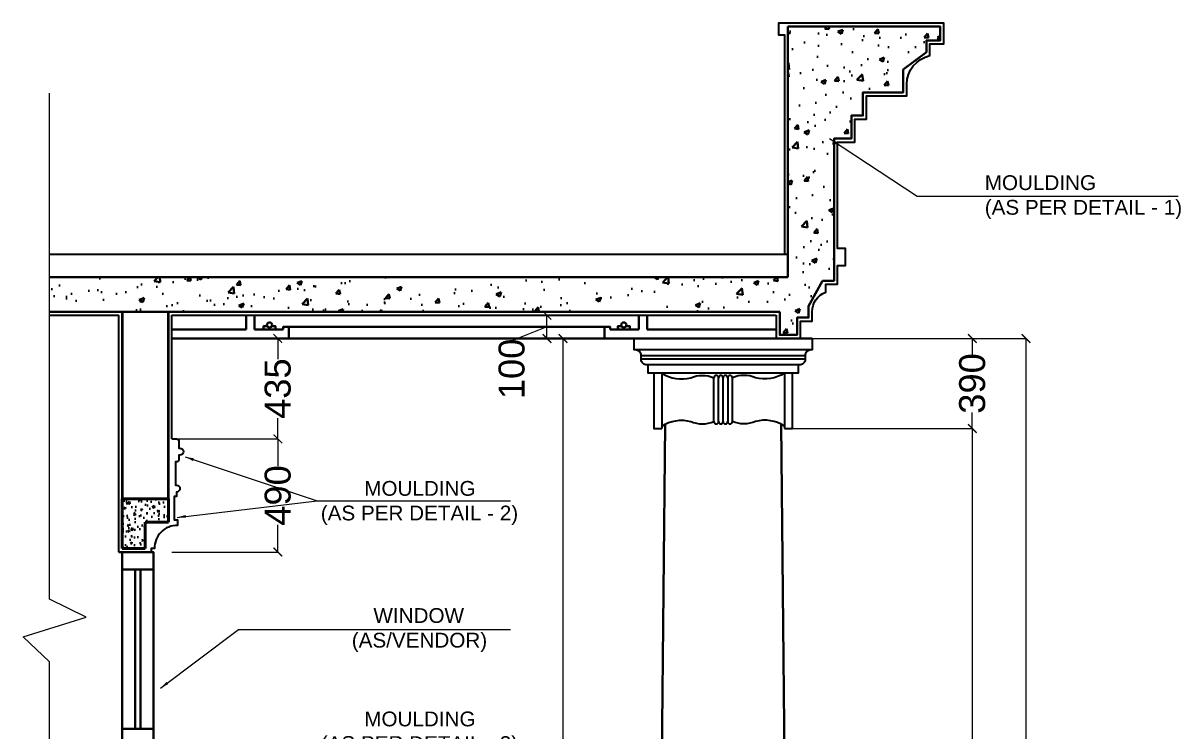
# Model space of a CAD drawing. Header units: millimetres. Extents: x 5013594 to 5375074, y 0 to 4404937.
# Drawn here: x 5347098 to 5352110, y 3780757 to 3783821 of the extents above; entities that cross this region are included whole.
import ezdxf

# ---------------------------------------------------------------- set-up
doc = ezdxf.new("R2010")
doc.units = ezdxf.units.MM
doc.header["$LTSCALE"] = 500
doc.header["$MEASUREMENT"] = 0
doc.header["$PDMODE"] = 34
for name, color, linetype, lineweight in [('COLUMN', 4, 'Continuous', 40), ('EL-Walls', 5, 'Continuous', 30), ('STONE', 42, 'Continuous', 5), ('WALL', 7, 'Continuous', 35)]:
    doc.layers.add(name, color=color, linetype=linetype, lineweight=lineweight)
doc.layers.add('Finish', color=6, linetype='Continuous')
doc.layers.add('Moulding-1', color=252, linetype='Continuous')
doc.styles.get("Standard").update_dxf_attribs({"font": 'arial.ttf'})
doc.dimstyles.new('MA S', dxfattribs={"dimscale": 75, "dimtxt": 1.5, "dimasz": 0.5, "dimexe": 0, "dimexo": 0, "dimgap": 0.5, "dimtad": 0, "dimdec": 0, "dimrnd": 5, "dimzin": 0, "dimdsep": 46, "dimtxsty": 'Standard', "dimblk": 'ARCHTICK', "dimcen": 1, "dimclrd": 7, "dimclre": 7, "dimclrt": 6, "dimadec": 0, "dimazin": 0, "dimtfac": 1, "dimtdec": 0, "dimtofl": 0, "dimtmove": 2, "dimatfit": 3, "dimfxl": 0, "dimtolj": 1, "dimtzin": 0, "dimlwd": 15, "dimlwe": 15, "dimarcsym": 0})

# ---------------------------------------------------------------- blocks, each defined once
blk = doc.blocks.new('_ArchTick')
at = {"color": 0, "linetype": 'ByBlock', "const_width": 0.15}
blk.add_lwpolyline([(-0.5, -0.5), (0.5, 0.5)], dxfattribs=at)
blk = doc.blocks.new('*D137')
at = {"color": 7, "lineweight": 15, "transparency": 16777216}
for p, q in [((5350428.2, 3782065.9), (5351206.8, 3782065.9)), ((5351206.8, 3782065.9), (5351206.8, 3780699.2)), ((5351206.8, 3777285.9), (5351206.8, 3780356.9)), ((5350428.2, 3777285.9), (5351206.8, 3777285.9))]:
    blk.add_line(p, q, dxfattribs=at)
at = {"layer": 'Defpoints', "color": 0, "transparency": 16777216}
for p in [(5350428.2, 3782065.9), (5351206.8, 3782065.9), (5350428.2, 3777285.9)]:
    blk.add_point(p, dxfattribs=at)
at = {"color": 7, "lineweight": 15, "transparency": 16777216, "xscale": 37.5, "yscale": 37.5, "zscale": 37.5}
for p, rotation in [((5351206.8, 3782065.9), 90), ((5351206.8, 3777285.9), 270)]:
    blk.add_blockref('_ArchTick', p, dxfattribs=dict(at, rotation=rotation))
at = {"color": 6, "lineweight": 15, "transparency": 16777216, "insert": (5351206.8, 3780528), "char_height": 112.5, "attachment_point": 5, "rotation": 90}
blk.add_mtext('\\A1;4780', dxfattribs=at)
blk = doc.blocks.new('*D138')
at = {"color": 7, "lineweight": 15, "transparency": 16777216}
for p, q in [((5350497.2, 3782455.9), (5351206.8, 3782455.9)), ((5351206.8, 3782455.9), (5351206.8, 3782386.1)), ((5351206.8, 3782065.9), (5351206.8, 3782135.7)), ((5350428.2, 3782065.9), (5351206.8, 3782065.9))]:
    blk.add_line(p, q, dxfattribs=at)
at = {"layer": 'Defpoints', "color": 0, "transparency": 16777216}
for p in [(5350497.2, 3782455.9), (5351206.8, 3782455.9), (5350428.2, 3782065.9)]:
    blk.add_point(p, dxfattribs=at)
at = {"color": 7, "lineweight": 15, "transparency": 16777216, "xscale": 37.5, "yscale": 37.5, "zscale": 37.5}
for p, rotation in [((5351206.8, 3782455.9), 90), ((5351206.8, 3782065.9), 270)]:
    blk.add_blockref('_ArchTick', p, dxfattribs=dict(at, rotation=rotation))
at = {"color": 6, "lineweight": 15, "transparency": 16777216, "insert": (5351206.8, 3782260.9), "char_height": 112.5, "attachment_point": 5, "rotation": 90}
blk.add_mtext('\\A1;390', dxfattribs=at)
blk = doc.blocks.new('*D141')
at = {"color": 7, "lineweight": 15, "transparency": 16777216}
for p, q in [((5349434.7, 3782455.9), (5349434.7, 3782455.9)), ((5349434.7, 3782455.9), (5349434.7, 3780388.9)), ((5349434.7, 3776920.9), (5349434.7, 3780049.8)), ((5349434.7, 3776920.9), (5349434.7, 3776920.9))]:
    blk.add_line(p, q, dxfattribs=at)
at = {"layer": 'Defpoints', "color": 0, "transparency": 16777216}
for p in [(5349434.7, 3782455.9), (5349434.7, 3776920.9), (5349434.7, 3776920.9)]:
    blk.add_point(p, dxfattribs=at)
at = {"color": 7, "lineweight": 15, "transparency": 16777216, "xscale": 37.5, "yscale": 37.5, "zscale": 37.5}
for p, rotation in [((5349434.7, 3782455.9), 90), ((5349434.7, 3776920.9), 270)]:
    blk.add_blockref('_ArchTick', p, dxfattribs=dict(at, rotation=rotation))
at = {"color": 6, "lineweight": 15, "transparency": 16777216, "insert": (5349434.7, 3780219.4), "char_height": 112.5, "attachment_point": 5, "rotation": 90}
blk.add_mtext('\\A1;5535', dxfattribs=at)
blk = doc.blocks.new('*D142')
at = {"color": 7, "lineweight": 15, "transparency": 16777216}
for p, q in [((5349441.5, 3782555.9), (5349365.5, 3782555.9)), ((5349365.5, 3782455.9), (5349365.5, 3782555.9)), ((5349365.5, 3782505.9), (5349212.9, 3782446)), ((5349405.7, 3782455.9), (5349365.5, 3782455.9)), ((5349212.9, 3782446), (5349212.9, 3782443.7))]:
    blk.add_line(p, q, dxfattribs=at)
at = {"layer": 'Defpoints', "color": 0, "transparency": 16777216}
for p in [(5349365.5, 3782555.9), (5349441.5, 3782555.9), (5349405.7, 3782455.9)]:
    blk.add_point(p, dxfattribs=at)
at = {"color": 7, "lineweight": 15, "transparency": 16777216, "xscale": 37.5, "yscale": 37.5, "zscale": 37.5}
for p, rotation in [((5349365.5, 3782555.9), 90), ((5349365.5, 3782455.9), 270)]:
    blk.add_blockref('_ArchTick', p, dxfattribs=dict(at, rotation=rotation))
at = {"color": 6, "lineweight": 15, "transparency": 16777216, "insert": (5349212.9, 3782323.8), "char_height": 112.5, "attachment_point": 5, "rotation": 90}
blk.add_mtext('\\A1;100', dxfattribs=at)
blk = doc.blocks.new('*D143')
at = {"color": 7, "lineweight": 15, "transparency": 16777216}
for p, q in [((5351206.8, 3782455.9), (5351439.2, 3782455.9)), ((5351439.2, 3782455.9), (5351439.2, 3779857.9)), ((5351439.2, 3776920.9), (5351439.2, 3779518.9)), ((5351243.7, 3776920.9), (5351439.2, 3776920.9))]:
    blk.add_line(p, q, dxfattribs=at)
at = {"layer": 'Defpoints', "color": 0, "transparency": 16777216}
for p in [(5351206.8, 3782455.9), (5351439.2, 3782455.9), (5351243.7, 3776920.9)]:
    blk.add_point(p, dxfattribs=at)
at = {"color": 7, "lineweight": 15, "transparency": 16777216, "xscale": 37.5, "yscale": 37.5, "zscale": 37.5}
for p, rotation in [((5351439.2, 3782455.9), 90), ((5351439.2, 3776920.9), 270)]:
    blk.add_blockref('_ArchTick', p, dxfattribs=dict(at, rotation=rotation))
at = {"color": 6, "lineweight": 15, "transparency": 16777216, "insert": (5351439.2, 3779688.4), "char_height": 112.5, "attachment_point": 5, "rotation": 90}
blk.add_mtext('\\A1;5535', dxfattribs=at)
blk = doc.blocks.new('*D144')
at = {"color": 7, "lineweight": 15, "transparency": 16777216}
for p, q in [((5347751.7, 3782020.9), (5348200.3, 3782020.9)), ((5348200.3, 3782020.9), (5348200.3, 3781903.4)), ((5348200.3, 3781530.9), (5348200.3, 3781648.4)), ((5347741.7, 3781530.9), (5348200.3, 3781530.9))]:
    blk.add_line(p, q, dxfattribs=at)
at = {"layer": 'Defpoints', "color": 0, "transparency": 16777216}
for p in [(5347751.7, 3782020.9), (5348200.3, 3782020.9), (5347741.7, 3781530.9)]:
    blk.add_point(p, dxfattribs=at)
at = {"color": 7, "lineweight": 15, "transparency": 16777216, "xscale": 37.5, "yscale": 37.5, "zscale": 37.5}
for p, rotation in [((5348200.3, 3782020.9), 90), ((5348200.3, 3781530.9), 270)]:
    blk.add_blockref('_ArchTick', p, dxfattribs=dict(at, rotation=rotation))
at = {"color": 6, "lineweight": 15, "transparency": 16777216, "insert": (5348200.3, 3781775.9), "char_height": 112.5, "attachment_point": 5, "rotation": 90}
blk.add_mtext('\\A1;490', dxfattribs=at)
blk = doc.blocks.new('*D145')
at = {"color": 7, "lineweight": 15, "transparency": 16777216}
for p, q in [((5347801.7, 3782455.9), (5348200.3, 3782455.9)), ((5348200.3, 3782455.9), (5348200.3, 3782366.5)), ((5348200.3, 3782020.9), (5348200.3, 3782110.3)), ((5347801.7, 3782020.9), (5348200.3, 3782020.9))]:
    blk.add_line(p, q, dxfattribs=at)
at = {"layer": 'Defpoints', "color": 0, "transparency": 16777216}
for p in [(5347801.7, 3782455.9), (5348200.3, 3782455.9), (5347801.7, 3782020.9)]:
    blk.add_point(p, dxfattribs=at)
at = {"color": 7, "lineweight": 15, "transparency": 16777216, "xscale": 37.5, "yscale": 37.5, "zscale": 37.5}
for p, rotation in [((5348200.3, 3782455.9), 90), ((5348200.3, 3782020.9), 270)]:
    blk.add_blockref('_ArchTick', p, dxfattribs=dict(at, rotation=rotation))
at = {"color": 6, "lineweight": 15, "transparency": 16777216, "insert": (5348200.3, 3782238.4), "char_height": 112.5, "attachment_point": 5, "rotation": 90}
blk.add_mtext('\\A1;435', dxfattribs=at)

msp = doc.modelspace()

# ---------------------------------------------------------------- hatches: boundary and pattern name
at = {"layer": 'STONE', "lineweight": 30}
h = msp.add_hatch(dxfattribs=at)
h.set_pattern_fill('AR-CONC', color=250, scale=30)
h.set_pattern_definition([(50, (4762265.61, 4193377.9), (215.178055, -18.82564), [22.5, -247.5]), (355, (4762265.61, 4193377.9), (-41.6254, 225.65764), [18, -198]), (100.451444, (4762283.55, 4193376.33), (173.552654, 206.832), [19.12206, -210.342634]), (46.1842, (4762265.61, 4193437.9), (320.1724, -49.65578), [33.75, -371.25]), (96.635635, (4762292.3, 4193433.76), (280.39858, 292.23558), [28.6831, -315.51413]), (351.184164, (4762265.6, 4193437.9), (280.39858, 292.23558), [27, -297]), (21, (4762295.61, 4193422.9), (179.072116, -120.785667), [22.5, -247.5]), (326, (4762295.61, 4193422.9), (72.9946, 217.545014), [18, -198]), (71.451445, (4762310.54, 4193412.83), (252.066713, 96.759346), [19.12206, -210.342634]), (37.5, (4762265.614, 4193377.895), (3.647957, 99.868156), [0, -195.6, 0, -201, 0, -198.75]), (7.5, (4762265.61, 4193377.9), (78.920861, 118.323514), [0, -114.6, 0, -191.1, 0, -75.75]), (327.5, (4762198.714, 4193377.895), (160.146731, -6.7664615), [0, -75, 0, -234, 0, -310.5]), (317.5, (4762168.71, 4193377.9), (174.95585, 30.031495), [0, -97.5, 0, -155.4, 0, -220.5])])
h.paths.add_polyline_path([(5350608.2, 3783320.9), (5350683.2, 3783320.9), (5350683.2, 3783420.9), (5350733.2, 3783420.9), (5350733.2, 3783520.9), (5350908.2, 3783520.9), (5350908.2, 3783620.9), (5351008.2, 3783695.9), (5351008.2, 3783745.9), (5351068.2, 3783745.9), (5351068.2, 3783805.9), (5350408.2, 3783805.9), (5350408.2, 3782720.9), (5347211.7, 3782720.9), (5347211.7, 3782570.9), (5350373.2, 3782570.9), (5350373.2, 3782470.9), (5350448.2, 3782470.9), (5350448.2, 3782545.9), (5350498.2, 3782545.9), (5350498.2, 3782595.9), (5350558.2, 3782705.9), (5350608.2, 3782705.9), (5350608.2, 3782785.9), (5350643.2, 3782785.9), (5350643.2, 3782830.9), (5350608.2, 3782830.9)])
h = msp.add_hatch(dxfattribs=at)
h.set_pattern_fill('AR-CONC', color=250, scale=10)
h.set_pattern_definition([(50, (5347576.695, 3781493.403), (71.726, -6.275), [7.5, -82.5]), (355, (5347576.695, 3781493.4), (-13.875, 75.22), [6, -66]), (100.451, (5347582.67, 3781492.88), (57.851, 68.944), [6.374, -70.114]), (46.184, (5347576.695, 3781513.4), (106.724, -16.552), [11.25, -123.75]), (96.636, (5347585.59, 3781512.02), (93.466, 97.41), [9.56, -105.17]), (351.184, (5347576.7, 3781513.4), (93.466, 97.41), [9, -99]), (21, (5347586.695, 3781508.403), (59.691, -40.262), [7.5, -82.5]), (326, (5347586.695, 3781508.4), (24.332, 72.515), [6, -66]), (71.451, (5347591.67, 3781505.05), (84.022, 32.253), [6.374, -70.114]), (37.5, (5347576.695, 3781493.403), (1.216, 33.2894), [0, -65.2, 0, -67, 0, -66.25]), (7.5, (5347576.695, 3781493.403), (26.307, 39.441), [0, -38.2, 0, -63.7, 0, -25.25]), (327.5, (5347554.395, 3781493.403), (53.3822, -2.2555), [0, -25, 0, -78, 0, -103.5]), (317.5, (5347544.395, 3781493.403), (58.3186, 10.0105), [0, -32.5, 0, -51.8, 0, -73.5])])
h.paths.add_polyline_path([(5347626.7, 3781660.9), (5347726.7, 3781660.9), (5347726.7, 3781760.9), (5347526.7, 3781760.9), (5347526.7, 3781545.9), (5347626.7, 3781545.9)])

# ---------------------------------------------------------------- linework, layer by layer
at = {"color": 5, "lineweight": 30}
for p, q in [((5348062.8, 3782493.9), (5348062.8, 3782555.9)), ((5348099.8, 3782493.9), (5348099.8, 3782555.9)), ((5349762.8, 3782493.9), (5349762.8, 3782555.9)), ((5349799.8, 3782493.9), (5349799.8, 3782555.9)), ((5348062.8, 3782493.9), (5347741.7, 3782493.9)), ((5348247.8, 3782455.9), (5347741.7, 3782455.9)), ((5348099.8, 3782493.9), (5348222.8, 3782493.9)), ((5349614.8, 3782455.9), (5350358.2, 3782455.9)), ((5349762.8, 3782493.9), (5349639.8, 3782493.9)), ((5349799.8, 3782493.9), (5350358.2, 3782493.9))]:
    msp.add_line(p, q, dxfattribs=at)
at = {"color": 22, "lineweight": 30}
for p, q in [((5349614.8, 3782505.9), (5348247.8, 3782505.9)), ((5349614.8, 3782455.9), (5348247.8, 3782455.9)), ((5347526.7, 3781455.9), (5347526.7, 3780765.9)), ((5347582.8, 3780765.9), (5347582.8, 3781455.9)), ((5347605.9, 3780765.9), (5347605.9, 3781455.9)), ((5347661.7, 3780765.9), (5347661.7, 3781455.9))]:
    msp.add_line(p, q, dxfattribs=at)
at = {"lineweight": 30}
msp.add_line((5347526.7, 3781530.9), (5347511.7, 3781530.9), dxfattribs=at)
at = {"color": 1, "lineweight": 30}
msp.add_line((5347526.7, 3781530.9), (5347661.7, 3781530.9), dxfattribs=at)
at = {"lineweight": 5}
msp.add_lwpolyline([(5347211.7, 3775714.6), (5347211.7, 3781056.1), (5347097.8, 3781163.5), (5347370.1, 3781248.7), (5347211.7, 3781327.4), (5347211.7, 3783517.8)], dxfattribs=at)
at = {"color": 22, "lineweight": 30}
for points in [[(5348174.4, 3782509.1), (5348190.1, 3782509.1), (5348190.1, 3782493.9), (5348139, 3782493.9), (5348139, 3782509.1), (5348154.7, 3782509.1)], [(5349688.2, 3782509.1), (5349672.4, 3782509.1), (5349672.4, 3782493.9), (5349723.6, 3782493.9), (5349723.6, 3782509.1), (5349707.9, 3782509.1)]]:
    msp.add_lwpolyline(points, dxfattribs=at)
at = {"color": 5, "lineweight": 30}
for points in [[(5348222.8, 3782493.9), (5348222.8, 3782505.9), (5348247.8, 3782505.9), (5348247.8, 3782455.9), (5348247.8, 3782455.9)], [(5349639.8, 3782493.9), (5349639.8, 3782505.9), (5349614.8, 3782505.9), (5349614.8, 3782455.9), (5349614.8, 3782455.9)]]:
    msp.add_lwpolyline(points, dxfattribs=at)
at = {"color": 22, "lineweight": 30}
for points in [[(5347661.7, 3781455.9), (5347526.7, 3781455.9), (5347526.7, 3781530.9), (5347661.7, 3781530.9)], [(5347661.7, 3780715.9), (5347526.7, 3780715.9), (5347526.7, 3780765.9), (5347661.7, 3780765.9)]]:
    msp.add_lwpolyline(points, close=True, dxfattribs=at)
for centre in [(5348164.5, 3782514.2), (5349698, 3782514.2)]:
    msp.add_circle(centre, 11.1, dxfattribs=at)
at = {"layer": 'COLUMN', "lineweight": 30}
for p, q in [((5350408.2, 3782720.9), (5350408.2, 3783805.9)), ((5350908.2, 3783620.9), (5351008.2, 3783695.9)), ((5350408.2, 3782720.9), (5347211.7, 3782720.9)), ((5350498.2, 3782595.9), (5350558.2, 3782705.9))]:
    msp.add_line(p, q, dxfattribs=at)
at = {"layer": 'COLUMN'}
for p, q in [((5347526.7, 3781760.9, 4590.2), (5347526.7, 3781545.9, 4590.2)), ((5347726.7, 3781760.9, 4590.2), (5347526.7, 3781760.9, 4590.2)), ((5347726.7, 3781660.9, 4590.2), (5347726.7, 3781760.9, 4590.2)), ((5347626.7, 3781660.9, 4590.2), (5347626.7, 3781545.9, 4590.2)), ((5347626.7, 3781660.9, 4590.2), (5347726.7, 3781660.9, 4590.2)), ((5347526.7, 3781545.9, 4590.2), (5347626.7, 3781545.9, 4590.2))]:
    msp.add_line(p, q, dxfattribs=at)
at = {"layer": 'COLUMN', "lineweight": 30}
for points in [[(5350408.2, 3783805.9), (5351068.2, 3783805.9), (5351068.2, 3783745.9), (5351008.2, 3783745.9), (5351008.2, 3783695.9)], [(5350908.2, 3783620.9), (5350908.2, 3783520.9), (5350733.2, 3783520.9), (5350733.2, 3783420.9), (5350683.2, 3783420.9), (5350683.2, 3783320.9), (5350608.2, 3783320.9), (5350608.2, 3782830.9), (5350608.3, 3782830.9), (5350608.3, 3782785.9), (5350608.2, 3782785.9), (5350608.2, 3782705.9), (5350558.2, 3782705.9)], [(5347211.7, 3782570.9), (5350373.2, 3782570.9)], [(5350498.2, 3782595.9), (5350498.2, 3782545.9), (5350448.2, 3782545.9), (5350448.2, 3782470.9), (5350373.2, 3782470.9), (5350373.2, 3782570.9)]]:
    msp.add_lwpolyline(points, dxfattribs=at)
at = {"layer": 'EL-Walls', "color": 6, "lineweight": 30}
for p, q in [((5350513.2, 3782455.9), (5349759.2, 3782455.9)), ((5349828.2, 3777285.9), (5349877.3, 3782084.4)), ((5350428.2, 3777285.9), (5350379.1, 3782084.4))]:
    msp.add_line(p, q, dxfattribs=at)
at = {"layer": 'EL-Walls', "color": 6, "lineweight": 25}
for p, q in [((5349863.2, 3782305.9), (5349863.2, 3782065.9)), ((5350393.2, 3782305.9), (5350393.2, 3782065.9)), ((5350088.2, 3782095.9), (5350088.2, 3782285.9)), ((5350108.2, 3782095.9), (5350108.2, 3782285.9)), ((5350128.2, 3782095.9), (5350128.2, 3782285.9)), ((5350148.2, 3782285.9), (5350148.2, 3782095.9)), ((5350168.2, 3782095.9), (5350168.2, 3782285.9))]:
    msp.add_line(p, q, dxfattribs=at)
for points in [[(5350513.2, 3782455.9), (5350513.2, 3782405.9), (5350508.2, 3782405.9, 0.414214), (5350483.2, 3782380.9), (5350483.2, 3782365.9, -0.414214), (5350458.2, 3782340.9), (5350453.2, 3782340.9), (5350453.2, 3782305.9), (5349803.2, 3782305.9), (5349803.2, 3782340.9), (5349798.2, 3782340.9, -0.414214), (5349773.2, 3782365.9), (5349773.2, 3782380.9, 0.414214), (5349748.2, 3782405.9), (5349743.2, 3782405.9), (5349743.2, 3782455.9), (5350513.2, 3782455.9)], [(5349863.2, 3782305.9, 0.221663), (5349988.2, 3782285.9, -0.2), (5350088.2, 3782285.9)], [(5350393.2, 3782305.9, -0.221663), (5350268.2, 3782285.9, 0.2), (5350168.2, 3782285.9)], [(5349863.2, 3782075.9, -0.221663), (5349988.2, 3782095.9, 0.2), (5350088.2, 3782095.9)], [(5350393.2, 3782075.9, 0.221663), (5350268.2, 3782095.9, -0.2), (5350168.2, 3782095.9)]]:
    msp.add_lwpolyline(points, format="xyb", dxfattribs=at)
for points in [[(5349863.2, 3782305.9), (5349828.2, 3782305.9), (5349828.2, 3782065.9), (5349863.2, 3782065.9)], [(5350393.2, 3782065.9), (5350428.2, 3782065.9), (5350428.2, 3782305.9), (5350393.2, 3782305.9)]]:
    msp.add_lwpolyline(points, dxfattribs=at)
for centre, start, end in [((5350098.2, 3782285.9), 0, 180), ((5350118.2, 3782285.9), 0, 180), ((5350138.2, 3782285.9), 0, 180), ((5350158.2, 3782285.9), 0, 180), ((5350098.2, 3782095.9), 180, 0), ((5350118.2, 3782095.9), 180, 0), ((5350138.2, 3782095.9), 180, 0), ((5350158.2, 3782095.9), 180, 0)]:
    msp.add_arc(centre, 10, start, end, dxfattribs=at)
at = {"layer": 'Finish'}
for p, q in [((5347211.7, 3782820.9), (5350408.2, 3782820.9)), ((5347511.7, 3781530.9, 4590.2), (5347511.7, 3782555.9, 4590.2)), ((5347741.7, 3782020.9, 4590.2), (5347741.7, 3782555.9, 4590.2))]:
    msp.add_line(p, q, dxfattribs=at)
for points in [[(5350463.2, 3782455.9), (5350463.2, 3782530.9), (5350513.2, 3782530.9), (5350513.2, 3782570.9, -0.312733), (5350573.2, 3782655.9), (5350573.2, 3782690.9), (5350623.2, 3782690.9), (5350623.2, 3782770.9), (5350658.2, 3782770.9), (5350658.2, 3782845.9), (5350623.2, 3782845.9), (5350623.2, 3783305.9), (5350698.2, 3783305.9), (5350698.2, 3783405.9), (5350748.2, 3783405.9), (5350748.2, 3783505.9), (5350923.2, 3783505.9), (5350923.2, 3783555.9, -0.347492), (5351023.2, 3783680.9), (5351023.2, 3783730.9), (5351083.2, 3783730.9), (5351083.2, 3783820.9), (5350368.2, 3783820.9), (5350368.2, 3783770.9), (5350393.2, 3783770.9), (5350393.2, 3782820.9)], [(5347741.7, 3782020.9), (5347761.7, 3782020.9, -0.414214), (5347771.7, 3782010.9), (5347771.7, 3781980.9), (5347776.7, 3781980.9, -1), (5347776.7, 3781950.9), (5347771.7, 3781950.9), (5347771.7, 3781930.9, -0.414214), (5347761.7, 3781920.9), (5347756.7, 3781920.9), (5347756.7, 3781820.9), (5347761.7, 3781820.9, -1), (5347761.7, 3781790.9), (5347761.7, 3781770.9), (5347751.7, 3781770.9), (5347751.7, 3781670.9), (5347766.7, 3781670.9), (5347766.7, 3781645.9, 0.435626), (5347666.7, 3781545.9), (5347651.7, 3781545.9), (5347651.7, 3781530.9), (5347511.7, 3781530.9)]]:
    msp.add_lwpolyline(points, format="xyb", dxfattribs=at)
for points in [[(5347211.7, 3782555.9), (5347511.7, 3782555.9)], [(5347741.7, 3782555.9), (5350358.2, 3782555.9)], [(5350358.2, 3782555.9), (5350358.2, 3782455.9), (5350463.2, 3782455.9)], [(5347766.7, 3781645.9), (5347766.7, 3781645.9)]]:
    msp.add_lwpolyline(points, dxfattribs=at)
at = {"layer": 'Moulding-1'}
for p, q in [((5350508.2, 3782405.9, 0), (5349748.2, 3782405.9, 0)), ((5350483.2, 3782380.9), (5349773.2, 3782380.9, 0)), ((5350483.2, 3782365.9), (5349773.2, 3782365.9, 0)), ((5350453.2, 3782340.9), (5349803.2, 3782340.9, 0))]:
    msp.add_line(p, q, dxfattribs=at)
at = {"layer": 'WALL'}
for p, q in [((5347526.7, 3782570.9, 4590.2), (5347526.7, 3781760.9, 4590.2)), ((5347726.7, 3781760.9, 4590.2), (5347726.7, 3782570.9, 4590.2))]:
    msp.add_line(p, q, dxfattribs=at)

# ---------------------------------------------------------------- texts
at = {"color": 5, "lineweight": 30, "char_height": 64, "attachment_point": 1}
for s, insert in [('MOULDING\\P(AS PER DETAIL - 1)', (5351260.8, 3783162.3)), ('\\pi608.59;MOULDING\\P\\pi420.45;(AS PER DETAIL - 2)', (5347965.9, 3781838.6)), ('\\pi648.3;WINDOW\\P\\pi554.63;(AS/VENDOR)', (5347965.9, 3781288.1)), ('\\pi608.59;MOULDING\\P\\pi420.45;(AS PER DETAIL - 3)', (5347965.9, 3780840.4))]:
    msp.add_mtext_dynamic_manual_height_columns(s, width=1686.791, gutter_width=1, heights=[0], dxfattribs=dict(at, insert=insert))

# ---------------------------------------------------------------- dimensions: what is measured, and where the dimension line sits
at = {"lineweight": 15}
for base, p1, p2, picture, middle in [((5349365.5, 3782555.9), (5349405.7, 3782455.9), (5349441.5, 3782555.9), '*D142', (5349212.9, 3782442.6)), ((5349434.7, 3776920.9), (5349434.7, 3782455.9), (5349434.7, 3776920.9), '*D141', (5349434.7, 3780219.4)), ((5351206.8, 3782065.9), (5350428.2, 3777285.9), (5350428.2, 3782065.9), '*D137', (5351206.8, 3780528))]:
    dim = msp.add_linear_dim(base=base, p1=p1, p2=p2, angle=90, dimstyle='MA S', override={"dimgap": 0.015, "dimtmove": 1}, dxfattribs=at)
    dim.commit()
    dim.dimension.update_dxf_attribs({"geometry": picture, "text_midpoint": middle, "dimtype": 160})
for base, p1, p2, picture, middle in [((5348200.3, 3782455.9), (5347801.7, 3782020.9), (5347801.7, 3782455.9), '*D145', (5348200.3, 3782238.4)), ((5351206.8, 3782455.9), (5350428.2, 3782065.9), (5350497.2, 3782455.9), '*D138', (5351206.8, 3782260.9)), ((5351439.2, 3782455.9), (5351243.7, 3776920.9), (5351206.8, 3782455.9), '*D143', (5351439.2, 3779688.4)), ((5348200.3, 3782020.9), (5347741.7, 3781530.9), (5347751.7, 3782020.9), '*D144', (5348200.3, 3781775.9))]:
    dim = msp.add_linear_dim(base=base, p1=p1, p2=p2, angle=90, dimstyle='MA S', override={"dimgap": 0.015, "dimtmove": 1}, dxfattribs=at)
    dim.commit()
    dim.dimension.update_dxf_attribs({"geometry": picture, "text_midpoint": middle})

# ---------------------------------------------------------------- leaders
for points in [[(5350589.3, 3783320.9), (5350967.9, 3783072.5), (5352098.5, 3783072.5)], [(5347799.5, 3781942.9), (5348370.3, 3781753.1), (5349207.4, 3781753.1)], [(5347764.7, 3781681), (5348370.3, 3781753.1), (5349207.4, 3781753.1)], [(5347691.7, 3780941.2), (5348029.6, 3781195.8), (5349207.4, 3781195.8)]]:
    msp.add_leader(points, dimstyle='MA S', dxfattribs=at)

doc.saveas('drawing.dxf')
